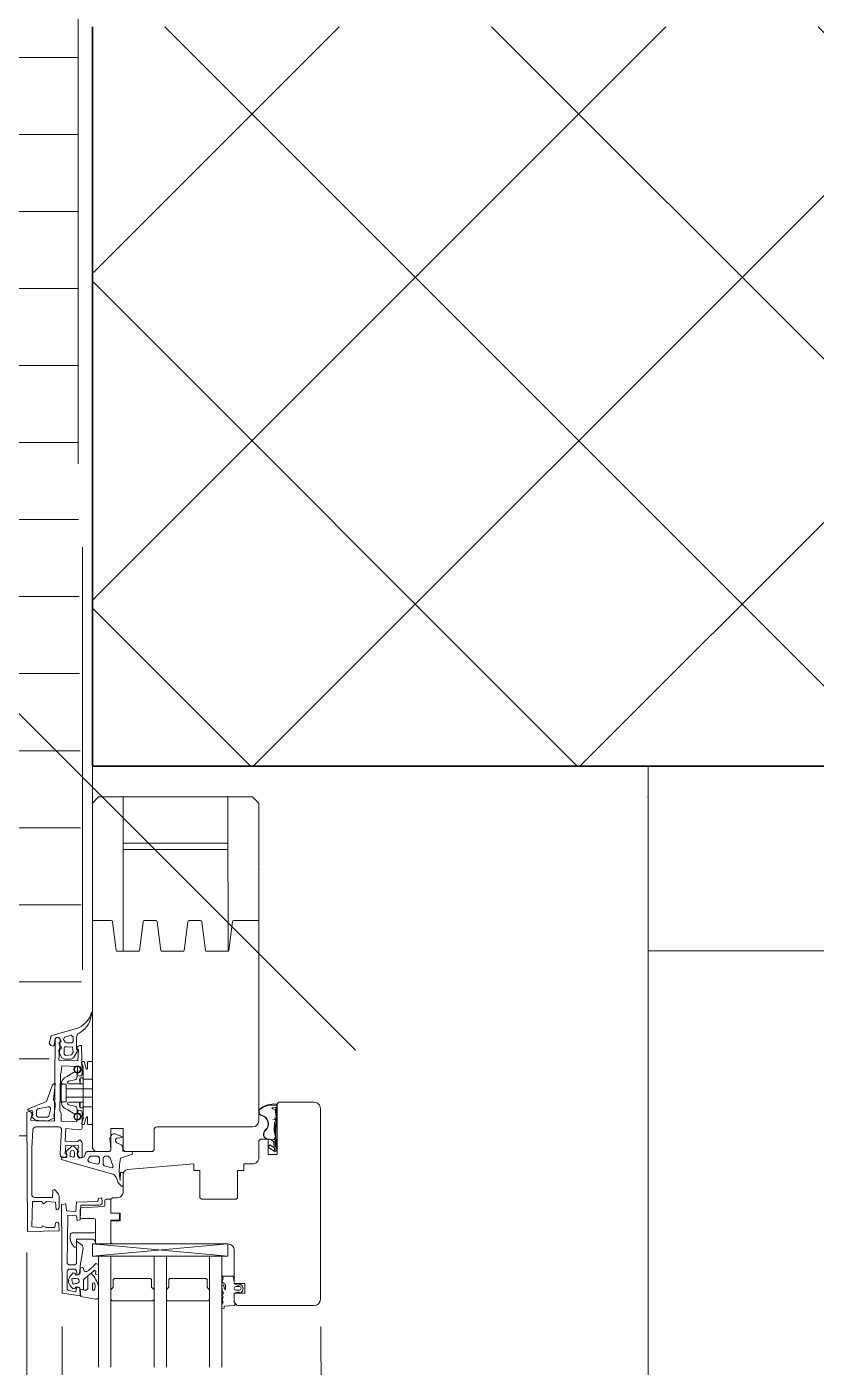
# Model space of a CAD drawing. Header units: metres. Extents: x -0.64 to 0.89, y -0.01 to 0.61.
# Drawn here: x 0.28902 to 0.29415, y 0.40856 to 0.41726 of the extents above; entities that cross this region are included whole.
import ezdxf
from ezdxf.xclip import XClip

# ---------------------------------------------------------------- set-up
doc = ezdxf.new("R2010")
doc.units = ezdxf.units.M
doc.header["$MEASUREMENT"] = 0
doc.header["$XCLIPFRAME"] = 0
doc.linetypes.add('STRICHPUNKT', pattern=[0.0127, 0.00635, -0.003174999999999999, 0, -0.003175000000000001])
for name, color, linetype in [('010 Aussenwände', 7, 'Continuous'), ('010 Aussenwände Schichttrennlinien', 7, 'Continuous'), ('011_Stift 1.Grau', 7, 'Continuous'), ('013 Fenster', 7, 'Continuous'), ('025 Unterzüge', 7, 'Continuous'), ('035 Decken', 7, 'Continuous'), ('035 Decken Bauteilschraffuren', 7, 'Continuous'), ('050 Geländer', 7, 'Continuous'), ('060 Möbel Einbau', 7, 'Continuous')]:
    doc.layers.add(name, color=color, linetype=linetype)
doc.linetypes.add('Abdichtung 5mm', pattern='A,0,[11,51.6.4.1 Schutzraum1.Shx,S=0.0006349206349206349,R=0,X=0,Y=-4.440892098500626e-16],-0.08,0', length=0.08)
doc.linetypes.add('Grenze Gemeinde', pattern='A,0,[10,51.6.4.1 Schutzraum1.Shx,S=2.380952380952381e-05,R=0,X=0,Y=0],-0.004,0', length=0.004)

# ---------------------------------------------------------------- blocks, each defined once
blk = doc.blocks.new('Zeichnung_6_5', base_point=(-3.546987159042529, 0.3636633685485122))
at = {"layer": '025 Unterzüge', "linetype": 'Continuous', "lineweight": 0, "true_color": 0x000000}
h = blk.add_hatch(dxfattribs=at)
h.set_pattern_fill('Dämmstoff__allgemein_ver_36', color=18, style=0, pattern_type=2)
h.set_pattern_definition([(180.0000000000002, (0.2870519207180706, 0.4140633580584184), (0, 0.0005), [])])
h.paths.add_polyline_path([(0.2893596694221001, 0.4194633580584184), (0.2853519209496622, 0.4194633580584184), (0.2853474332345751, 0.4098633077031125), (0.2859474333025172, 0.4098633077031125), (0.2859474333025172, 0.4154633077031125), (0.2885434332345742, 0.4154633077031125), (0.2885434332345742, 0.4098633077031125), (0.2890214321396707, 0.4098633077031125), (0.2890214321396707, 0.410242408562605), (0.2891752509573471, 0.4103571057490009), (0.2891606675689693, 0.4107186710791881), (0.2893777921947183, 0.4108925885997288), (0.289355181707013, 0.4144328000381902)])
at = {"layer": '035 Decken Bauteilschraffuren', "linetype": 'Continuous', "lineweight": 0, "true_color": 0x000000}
h = blk.add_hatch(dxfattribs=at)
h.set_pattern_fill('Beton_0005', color=18, style=0, pattern_type=2)
h.set_pattern_definition([(44.99999999999999, (-3.546987159042529, 0.3636633685485122), (-0.001060660171779821, 0.001060660171779822), []), (135.0000000000002, (-3.546987159042529, 0.3636633685485122), (0.001060660171779818, 0.001060660171779824), [])])
h.paths.add_polyline_path([(0.2894563848073844, 0.4172633130833453), (0.2894474319314966, 0.4124633225398366), (0.2910474324530611, 0.4124633188661083), (0.4031196246602868, 0.4124633188661083), (0.4031196246602868, 0.4172633130833453)])
at = {"layer": '010 Aussenwände', "color": 7, "linetype": 'Continuous', "lineweight": 13, "ltscale": 1000}
blk.add_line((0.2930498125477126, 0.4122633177033769), (0.2930524799915672, 0.4122633177033769), dxfattribs=at)
at = {"layer": '010 Aussenwände Schichttrennlinien', "color": 7, "linetype": 'Continuous', "lineweight": 20, "ltscale": 1000}
for p, q in [((0.2893581919136695, 0.4274582880213622), (0.2893551817394504, 0.4144250752327399)), ((0.2893582358222076, 0.4274582880213622), (0.2893551817394504, 0.4144328006960721))]:
    blk.add_line(p, q, dxfattribs=at)
at = {"layer": '011_Stift 1.Grau', "color": 7, "linetype": 'Grenze Gemeinde', "lineweight": 13, "ltscale": 1000}
blk.add_line((0.2872434371927323, 0.4145293287382327), (0.2911545365529, 0.4106182269387018), dxfattribs=at)
at = {"layer": '011_Stift 1.Grau', "color": 7, "linetype": 'Abdichtung 5mm', "lineweight": 13, "ltscale": 1000, "flags": 128}
blk.add_lwpolyline([(0.2893823631342398, 0.4138838776198051), (0.2893823631342398, 0.4111406465513636)], dxfattribs=at)
at = {"layer": '013 Fenster', "color": 7, "linetype": 'Continuous', "lineweight": 13, "ltscale": 1000}
for p, q in [((0.289447431138515, 0.4125002493324698), (0.289447431138515, 0.4121885377421778)), ((0.289487431816672, 0.4122633115431014), (0.289447431138515, 0.4122233108649445)), ((0.2904874316950532, 0.4122633115431014), (0.289487431816672, 0.4122633115431014)), ((0.2896474320899365, 0.4122633115431014), (0.2896474320899365, 0.4112613382198714)), ((0.2903274321161415, 0.4122653105891838), (0.2903284321786144, 0.4122653105891838)), ((0.2905274323732102, 0.4122233108649445), (0.2904874316950532, 0.4122633115431014)), ((0.289447431138515, 0.4122233108649445), (0.289447431138515, 0.4114613367319297)), ((0.2903274314217886, 0.4121633074083458), (0.2903275680261292, 0.4112613382198714)), ((0.2905274323732102, 0.4114613367319297), (0.2905274323732102, 0.4122233108649445)), ((0.2903274314217886, 0.411921337212645), (0.2896474320899365, 0.411921337212645)), ((0.2894474322270422, 0.4117951699186754), (0.2894484321479034, 0.4117951699186754)), ((0.2905274323732102, 0.4108169228307981), (0.2905274323732102, 0.4118151688070208)), ((0.2905274321488682, 0.4117951699186754), (0.2905284322113411, 0.4117951699186754)), ((0.289447431138515, 0.4114613367319297), (0.289447431138515, 0.409981338473118)), ((0.289447431138515, 0.4114613367319297), (0.2895685845524278, 0.4114613367319297)), ((0.289447431138515, 0.4114613367319297), (0.2895685845524278, 0.4114613367319297)), ((0.2895785103213888, 0.4114525574636844), (0.289601342761171, 0.4112666072444365)), ((0.2895785103213888, 0.4114525574636844), (0.289601342761171, 0.4112666072444365)), ((0.2897535224359375, 0.4112666072444365), (0.2897763548757197, 0.4114525574636844)), ((0.2897535224359375, 0.4112666072444365), (0.289776020682958, 0.4114498351343258)), ((0.2897862782053174, 0.4114613367319297), (0.2898585858100209, 0.4114613367319297)), ((0.2897862782053174, 0.4114613367319297), (0.2898585858100209, 0.4114613367319297)), ((0.2898685091396186, 0.4114525574636844), (0.2898913415794008, 0.4112666072444365)), ((0.2898685091396186, 0.4114525574636844), (0.2898913415794008, 0.4112666072444365)), ((0.2900435212541674, 0.4112666072444365), (0.2900663536939496, 0.4114525574636844)), ((0.2900435212541674, 0.4112666072444365), (0.2900663536939496, 0.4114525574636844)), ((0.2900762794629105, 0.4114613367319297), (0.2901485846282508, 0.4114613367319297)), ((0.2900762794629105, 0.4114613367319297), (0.2901485846282508, 0.4114613367319297)), ((0.2901585103972117, 0.4114525574636844), (0.2901813428369939, 0.4112666072444365)), ((0.2901585103972117, 0.4114525574636844), (0.2901813428369939, 0.4112666072444365)), ((0.2903335225117604, 0.4112666072444365), (0.2903563549515427, 0.4114525574636844)), ((0.2903335225117604, 0.4112666072444365), (0.2903563549515427, 0.4114525574636844)), ((0.2903662782811403, 0.4114613367319297), (0.2905274323732102, 0.4114613367319297)), ((0.2903662782811403, 0.4114613367319297), (0.2905274323732102, 0.4114613367319297)), ((0.2905274323732102, 0.4101613366460978), (0.2905274323732102, 0.4114613367319297)), ((0.2896072972468022, 0.4112613382198714), (0.2897475679503063, 0.4112613382198714)), ((0.2896072972468022, 0.4112613382198714), (0.2896474320899365, 0.4112613382198714)), ((0.2896474320899365, 0.4112613382198714), (0.2897475679503063, 0.4112613382198714)), ((0.289683712739176, 0.4112613382198714), (0.2897387520916126, 0.4112613382198714)), ((0.2898972985043953, 0.4112613382198714), (0.2900375667685361, 0.4112613382198714)), ((0.2898972985043953, 0.4112613382198714), (0.2900375667685361, 0.4112613382198714)), ((0.2901872973226252, 0.4112613382198714), (0.2903275680261292, 0.4112613382198714)), ((0.2901872973226252, 0.4112613382198714), (0.2903275680261292, 0.4112613382198714)), ((0.2905274321488682, 0.4107969236170788), (0.2905284322113411, 0.4107969236170788)), ((0.28938981337915, 0.4105003129991511), (0.2893777263343721, 0.4105374815766043)), ((0.2893834321939117, 0.4105453382321619), (0.2893931715448841, 0.4105453382321619)), ((0.2893874321605789, 0.4104913382573124), (0.2893874321605789, 0.4104931946462894)), ((0.2893874325606428, 0.4104913385818478), (0.2893874325606428, 0.4104753387984577)), ((0.2893931723823103, 0.4105453387655508), (0.2894077280626715, 0.4105005764503794)), ((0.2894077289538446, 0.4105005753112598), (0.2894085335920451, 0.4104981010700357)), ((0.2894154315717347, 0.4105413382098624), (0.2894154315717347, 0.4105253384264723)), ((0.2894154315717347, 0.4104993372538613), (0.2894154315717347, 0.4105253384264723)), ((0.289419432127423, 0.4105453387655508), (0.2894434330221899, 0.4105453387655508)), ((0.289447431138515, 0.4105253384264723), (0.289447431138515, 0.4105413382098624)), ((0.289447431138515, 0.4105253384264723), (0.289447431138515, 0.4104355722991703)), ((0.2892454323486125, 0.4102765599680117), (0.2892454323486125, 0.41040611454887)), ((0.2892514321609823, 0.4103993377494488), (0.289245432210981, 0.4104053376994503)), ((0.2892734313597045, 0.4103993379978321), (0.289251433182145, 0.4103993379978321)), ((0.2893324200412017, 0.4104260392676886), (0.2892917778105166, 0.4104177722657204)), ((0.2892934316987829, 0.4104013382756763), (0.2893874325606428, 0.4104013382756763)), ((0.2892935048796796, 0.4104553213838367), (0.2893219234612462, 0.4104734263376896)), ((0.2893432263404656, 0.4104754821266101), (0.2893458266161848, 0.4104745149180729)), ((0.2893484320214079, 0.4104707649924116), (0.2893484320214079, 0.4104456395511982)), ((0.2893635536340372, 0.4104271686928616), (0.2893678005654112, 0.410438838606528)), ((0.2893680493804601, 0.4104013382756763), (0.2893635536340372, 0.4104271686928616)), ((0.2893680493804601, 0.410438838606528), (0.2893680493804601, 0.4104013382756763)), ((0.2893874325606428, 0.410438838606528), (0.2893699276901431, 0.410438838606528)), ((0.2893874325606428, 0.4104355722991703), (0.2893874325606428, 0.4104753387984577)), ((0.2893874325606428, 0.4102471046570746), (0.2893874325606428, 0.4104355722991703)), ((0.2894434330221899, 0.4104319474054186), (0.2893914331163311, 0.4104319474054186)), ((0.289447431138515, 0.4104355722991703), (0.289447431138515, 0.4102471046570746)), ((0.2892774319153928, 0.4103953374421438), (0.2892774319153928, 0.410287337074738)), ((0.289447431138515, 0.410369338708896), (0.2892774319153928, 0.410369338708896)), ((0.289447431138515, 0.4103133382473489), (0.2892774319153928, 0.4103133382473489)), ((0.2892514321609823, 0.4102833377248024), (0.289245432210981, 0.4102773377748009)), ((0.2892734313597045, 0.4102833365190496), (0.289251433182145, 0.4102833365190496)), ((0.2892917753711534, 0.4102648851756188), (0.2893324200412017, 0.4102566157342874)), ((0.2893874325606428, 0.4102813386805687), (0.2892934316987829, 0.4102813386805687)), ((0.2893218112505379, 0.4102093140419992), (0.2892935561063074, 0.4102273141032335)), ((0.2893484320214079, 0.4102370178901409), (0.2893484320214079, 0.4102119095244702)), ((0.289363431665876, 0.4102813386805687), (0.289363431665876, 0.4102561912850863)), ((0.2893635536340372, 0.4102555058240202), (0.2893678005654112, 0.4102438383497169)), ((0.2893680493804601, 0.4102813386805687), (0.2893680493804601, 0.4102438383497169)), ((0.2893874325606428, 0.4102438383497169), (0.2893699276901431, 0.4102438383497169)), ((0.2893874325606428, 0.4102073381577873), (0.2893874325606428, 0.4102471046570746)), ((0.2893914331163311, 0.4102507295508264), (0.2894434330221899, 0.4102507295508264)), ((0.289447431138515, 0.4102471046570746), (0.289447431138515, 0.4101573385297727)), ((0.2906068160373763, 0.4102251062480058), (0.2906071353719661, 0.4102252288838173)), ((0.2893458271826317, 0.4102081615474609), (0.2893432252075714, 0.4102071933476412)), ((0.2893777263343721, 0.4101451929402774), (0.28938981337915, 0.4101823615177306)), ((0.2893874321605789, 0.4101894818192443), (0.2893874321605789, 0.4101913382082214)), ((0.2893874325606428, 0.4102073381577873), (0.2893874325606428, 0.4101913383743971)), ((0.2894077280626715, 0.4101821005058656), (0.2893931723823103, 0.4101373381906942)), ((0.2894085335920451, 0.4101845752538862), (0.2894077289538446, 0.4101821011542738)), ((0.2894154315717347, 0.4101573385297727), (0.2894154315717347, 0.4101833372630205)), ((0.2894154315717347, 0.4101573385297727), (0.2894154315717347, 0.4101413387463825)), ((0.289447431138515, 0.4101413387463825), (0.289447431138515, 0.4101573385297727)), ((0.2893931715448841, 0.4101373382333718), (0.2893834321939117, 0.4101373382333718)), ((0.2894434330221899, 0.4101373381906942), (0.289419432127423, 0.4101373381906942)), ((0.2895674331729858, 0.4099713370838971), (0.2895674331729858, 0.4101113370180832)), ((0.2895674331729858, 0.4101113370180832), (0.2896474320899365, 0.4101113370180832)), ((0.2896474320899365, 0.4101113370180832), (0.2896474320899365, 0.4099713370838971)), ((0.2898474330413581, 0.4099713370838971), (0.2898474330413581, 0.4101013380682256)), ((0.2898674309410733, 0.4101213384073041), (0.2904874316950532, 0.4101213384073041)), ((0.289447431138515, 0.409981338473118), (0.2894674314775935, 0.4099613381340395)), ((0.289557431783765, 0.4099613381340395), (0.2895674331729858, 0.4099713370838971)), ((0.2896474320899365, 0.4099713370838971), (0.2896574310397941, 0.4099613381340395)), ((0.2898374316521372, 0.4099613381340395), (0.2898474330413581, 0.4099713370838971)), ((0.2906282448753039, 0.4100233669392531), (0.2906362416931798, 0.4100235918187783)), ((0.2909274322143229, 0.4099699784441201), (0.2909284321351842, 0.4099699784441201)), ((0.2894674314775935, 0.4099613381340395), (0.289557431783765, 0.4099613381340395)), ((0.2896574310397941, 0.4099613381340395), (0.2898374316521372, 0.4099613381340395)), ((0.2895274324948289, 0.4096313386376527), (0.2895274324948289, 0.4096453381431986)), ((0.2895274324948289, 0.4096313386376527), (0.2895274324948289, 0.4096135849521041)), ((0.2895674331729858, 0.409651336537368), (0.2895334333283614, 0.409651336537368)), ((0.2895674331729858, 0.409651336537368), (0.2895674331729858, 0.4096313386376527)), ((0.2895674331729858, 0.4096313386376527), (0.2895674331729858, 0.4095613386705597)), ((0.2893676932334294, 0.4095866397459251), (0.2893676932334294, 0.4095363376368708)), ((0.2895217463391524, 0.409604320250577), (0.2893771701595569, 0.4095966240596035)), ((0.2896134322453121, 0.4095613386705597), (0.2895674331729858, 0.4095613386705597)), ((0.2896234311951697, 0.409525338548091), (0.2896234311951697, 0.4095513372813388)), ((0.2891069952140617, 0.4094413378022704), (0.2891079952765345, 0.4094413378022704)), ((0.2893776946226502, 0.4095263386870131), (0.2894574325277359, 0.4095263386870131)), ((0.2894674314775935, 0.4095163372977922), (0.2894674314775935, 0.4093813380582166)), ((0.2895674331729858, 0.4095153371588702), (0.2895674331729858, 0.4093813380582166)), ((0.2895674331729858, 0.4095153371588702), (0.2896134322453121, 0.4095153371588702)), ((0.2895974324619219, 0.4095123367421039), (0.2895674331729858, 0.4095123367421039)), ((0.2894574325277359, 0.4094333379640753), (0.2893152591209166, 0.4094333379640753)), ((0.2893434313267975, 0.40934633807467), (0.2893434313267975, 0.40938933673023)), ((0.2893454316046417, 0.4093913370080742), (0.289447431138515, 0.4093913370080742)), ((0.2894674314775935, 0.4093713366689957), (0.2894674314775935, 0.4093813380582166)), ((0.2894774328668143, 0.4093613377191381), (0.289572604623022, 0.4093613377191381)), ((0.2895674322183561, 0.4093713378191382), (0.2895740180163395, 0.4093647520211545)), ((0.2895740180163395, 0.4093647520211545), (0.2895674322183561, 0.409367083942528)), ((0.2895674331729858, 0.4093670848588952), (0.2895674331729858, 0.4093813380582166)), ((0.2890259189307574, 0.380898040185305), (0.2890214329417874, 0.4093067106190865)), ((0.2893336938843207, 0.4093403378650458), (0.2893374321523967, 0.4093403378650458)), ((0.2895673819463581, 0.4092810533966901), (0.2898473818147304, 0.4092810533966901)), ((0.2899273831710443, 0.4092810533966901), (0.2902073830394165, 0.4092810533966901)), ((0.2894388911950512, 0.4091709382995466), (0.2894409869079562, 0.4091688425866416)), ((0.2892559606402899, 0.3813156298969975), (0.2892514722119566, 0.4088252510600844)), ((0.2909356988386582, 0.3813156298969975), (0.2909312104103249, 0.4088252510600844))]:
    blk.add_line(p, q, dxfattribs=at)
at = {"layer": '013 Fenster', "color": 7, "linetype": 'STRICHPUNKT', "lineweight": 13, "ltscale": 1000}
for p, q in [((0.2906188011621507, 0.4101678351097281), (0.2906495371387806, 0.4101686986443096)), ((0.2906473807416901, 0.4100388928090392), (0.2906180888680891, 0.4100386903418915))]:
    blk.add_line(p, q, dxfattribs=at)
at = {"layer": '013 Fenster', "color": 7, "linetype": 'Continuous', "lineweight": 13, "ltscale": 1000, "flags": 128}
for points in [[(0.2896474321764457, 0.4119633081838503), (0.2903274321764466, 0.4119633081838503), (0.2903274321764466, 0.4122633106167843), (0.2896474321764457, 0.4122633106167843)], [(0.2892656604891872, 0.4107036027111934), (0.2893102936238026, 0.4107158586809125), (0.2893229415443579, 0.4107062156255492), (0.2893229415443579, 0.4106762156255492), (0.2893129415443569, 0.4106662156255491), (0.2892785528274202, 0.4106662156255491), (0.2892698925516197, 0.410671215663245), (0.2892596481339398, 0.410688959693526)], [(0.2892669415443572, 0.4106402156255491), (0.2892837763929674, 0.4106402156255491), (0.2892984406351911, 0.4106378156255491), (0.2893189415443564, 0.4106402156255491), (0.2893229415443579, 0.4106069014807619), (0.2893118850340022, 0.4105883603023822), (0.2892729415443567, 0.4105842156255492), (0.2892629415443571, 0.4105942156255492), (0.2892629415443571, 0.4106362156255491)], [(0.2892057284968326, 0.4104043596806901), (0.2891890926303606, 0.4103935065773442), (0.2891481834825784, 0.4102859223577663), (0.2890323019331458, 0.4102382653998683), (0.2890258563678536, 0.4102289184220729), (0.2890555066156049, 0.4102271685463383), (0.2890604640766377, 0.4101975101337184), (0.2890536328829851, 0.4101847678490405), (0.2890848193783335, 0.41016059552229), (0.2891535715911546, 0.4101593378069679), (0.2892010699225032, 0.4101798674919677), (0.2891973022676071, 0.41019150081383), (0.2892048071342423, 0.4102544417099653), (0.2892054321775515, 0.4102765604521575), (0.2892012071046244, 0.4102888548279391), (0.2891941903380553, 0.410297858048832), (0.2892053141992585, 0.410398273603252)], [(0.2906128196682585, 0.410244718891173), (0.2906380715569057, 0.4102482320264894), (0.2906392037620753, 0.4101834146554749), (0.2906341899344702, 0.4102334356415502), (0.2906175152977388, 0.4102394320146108)], [(0.2906294334542801, 0.4101531281124571), (0.2906341309463856, 0.4100986682992077), (0.2906353985889618, 0.4100535799816283), (0.2906261584784327, 0.410097576585415)], [(0.2906312139709302, 0.4101831900252387), (0.2906374042599222, 0.4101533522089225)], [(0.2906274017488246, 0.4100533551532121), (0.2906362416955233, 0.4100235918311131)], [(0.2893311872703861, 0.4099300559216223), (0.2893311873752396, 0.409953744017182), (0.2893274654960192, 0.4099653639477479), (0.2893092606889365, 0.4099680630024898), (0.2893031427072694, 0.4099530864213344), (0.2893031426025785, 0.4099293983257747), (0.2893251872703533, 0.4099240559216545)], [(0.2905980802268004, 0.4100045654331969), (0.2906292919829467, 0.4099861221034422), (0.2906299609757603, 0.4099623269414659), (0.2905874321764461, 0.4099901417923638)], [(0.2906362416955233, 0.4100235918311131), (0.2906376032502043, 0.4099751631880316), (0.2906436153450098, 0.409987764809592), (0.2906474321764461, 0.4099773974542216), (0.290638611306441, 0.4099593166470786)], [(0.2894929398624297, 0.409888806695225), (0.2894929398624297, 0.4099213375062173), (0.2894829398624301, 0.4099313375062173), (0.2894348858792761, 0.4099313375062173), (0.2894254889530679, 0.4099247577076505), (0.2894184819333221, 0.4099055060791214), (0.2894255343568966, 0.4098923645965276), (0.2894805953597959, 0.4098790854140645)], [(0.2903274321764466, 0.4092810542079806), (0.2903274321764466, 0.4093613378069679), (0.2894474321764458, 0.4093613378069679), (0.2894474321764458, 0.4092810542079806)], [(0.2895830824585115, 0.4091296542065588), (0.2895830824585115, 0.4090796542065588), (0.2895752824585118, 0.4090718542065588), (0.2895673824585128, 0.4090640542065588), (0.2895673824585128, 0.4090004542065588), (0.2895751824585124, 0.4089926542065588), (0.2898395824585123, 0.4089926542065588), (0.2898473824585128, 0.4090004542065588), (0.2898473824585128, 0.4090640542065588), (0.2898395824585123, 0.4090718542065588), (0.2898316824585128, 0.4090796542065588), (0.2898316824585128, 0.4091296542065588), (0.2898238824585118, 0.4091374542065588), (0.2895908824585125, 0.4091374542065588)], [(0.2899430824585121, 0.4091296542065588), (0.2899430824585121, 0.4090796542065588), (0.2899352824585124, 0.4090718542065588), (0.289927382458512, 0.4090640542065588), (0.289927382458512, 0.4090004542065588), (0.2899351824585117, 0.4089926542065588), (0.2901995824585129, 0.4089926542065588), (0.2902073824585125, 0.4090004542065588), (0.2902073824585125, 0.4090640542065588), (0.2901995824585129, 0.4090718542065588), (0.290191682458512, 0.4090796542065588), (0.290191682458512, 0.4091296542065588), (0.2901838824585123, 0.4091374542065588), (0.2899508824585131, 0.4091374542065588)]]:
    blk.add_lwpolyline(points, close=True, dxfattribs=at)
for points in [[(0.2892339342323882, 0.4106982896864065), (0.2892453078620849, 0.4106781851614855), (0.2892354321729029, 0.4106722155936011), (0.2892302360204804, 0.4106632155936011), (0.2892464018200345, 0.4106352156074291), (0.2892412056676119, 0.4106262156074292), (0.2892294321775508, 0.4106202156074291), (0.2892294321775508, 0.4106062156074292), (0.28924836037032, 0.4105702156255491), (0.2892656808783953, 0.4105602156255492), (0.2893081834761415, 0.4105602156255492), (0.2893255039842164, 0.4105702156255491), (0.289352130196022, 0.4106163335772081), (0.2893444321769856, 0.4106262156074292), (0.2893444321769856, 0.4107032438981042, -0.2773074238283634), (0.2893603463457168, 0.4107297314302178, 0.2212364773895589), (0.289437900261114, 0.4108324757065325, 0.0763582857195779), (0.2894416356263556, 0.4108662801677608, -0.270193611516873), (0.2893383191032748, 0.4107582255574705), (0.2891905622024011, 0.4107175981209154, 0.275990365876526), (0.2891763651159929, 0.4107027870271579), (0.289167434295226, 0.4106638848636464), (0.2891764306390834, 0.4106495074126875), (0.2891978739969838, 0.4106445568234374), (0.2892049696244792, 0.4106913112031752), (0.2892149695953625, 0.41070133533458), (0.2892287119909835, 0.41070133533458)], [(0.2891234321775515, 0.4096253378069679), (0.2891194321775514, 0.4096373378069679), (0.2890574321775512, 0.4096373378069679), (0.289053432177552, 0.4094713378069679), (0.2891194321775514, 0.4094673378069679), (0.2891234321775515, 0.4094793378069679), (0.2891475061990718, 0.4094682292231221), (0.2892034321775521, 0.4094673378069679), (0.2892074321775522, 0.409499337806968), (0.2892197753233017, 0.4095033378069679), (0.2892302606046768, 0.4094945093798427), (0.2892314321775515, 0.4094453378069679), (0.2890254321775512, 0.409441337806968), (0.2890214321775511, 0.4102173378069679), (0.2890359569689371, 0.410221337806968, -0.2679491924311229), (0.2890532774770134, 0.4102113378069679), (0.2890544321775517, 0.4101973378069679), (0.2890454321775517, 0.410165337806968), (0.2892014321775513, 0.4101593378069679), (0.2892054321775515, 0.4106973378069679), (0.2892199569689375, 0.4107013378069679, -0.2679491924311221), (0.2892372774770138, 0.4106913378069679), (0.2892384321775512, 0.410677337806968), (0.2892294321775508, 0.4105533378069679), (0.2893534321775517, 0.4105493378069679), (0.2893574321775518, 0.410621337806968), (0.2893449680759361, 0.4106313378069679, -0.2679491924311221), (0.2893669073861656, 0.4106493378069679), (0.2893774321775515, 0.4106493378069679), (0.2893814321775516, 0.410467337806968, -0.4142135623730951), (0.2893654321775512, 0.4104513378069679), (0.2893506037504276, 0.4104601662340919), (0.2893494321775516, 0.4105133378069679), (0.2892494321775518, 0.4105173378069679), (0.2892454321775517, 0.4104753378069679), (0.2892392783313968, 0.410462726175256), (0.2892354321775517, 0.4102278317085), (0.2892454321775517, 0.4102073378069679), (0.2892454321775517, 0.4101573378069679), (0.2893454321775515, 0.4101533378069679), (0.2893494321775516, 0.4102196809527179), (0.2893565032453633, 0.41022840887478, -0.4142135623730951), (0.2893814321775516, 0.4102153378069679), (0.2893814321775516, 0.410120813015582, -0.2679491924311226), (0.2893714321775516, 0.4101034925075063), (0.2893574321775518, 0.4101023378069679), (0.289275432177551, 0.410111337806968), (0.2892714321775518, 0.4100293378069679), (0.2893534321775517, 0.4100253378069679), (0.2893634321775513, 0.4100378019085831, -0.267949192431123), (0.2893814321775516, 0.4100158625983539), (0.2893814321775516, 0.4099253378069679), (0.2893669073861656, 0.4099213378069679), (0.2893495868780902, 0.4099313378069679), (0.2893484321775519, 0.409945337806968), (0.2893574321775518, 0.4099973378069679), (0.289275432177551, 0.4100013378069679), (0.2892714321775518, 0.409949337806968), (0.2892838962791666, 0.4099393378069679, -0.2679491924311221), (0.2892619569689372, 0.4099213378069679, -0.2679491924311221), (0.2892395868780895, 0.4099313378069679), (0.2892384321775512, 0.409945337806968), (0.2892474321775511, 0.4101013378069679, 0.4142135623730951), (0.2892274321775514, 0.4101213378069679), (0.2890803988780677, 0.4101213378069679, 0.397408872977378), (0.2890604321775512, 0.4101024914405771), (0.289053432177552, 0.4099813378069679), (0.289053432177552, 0.4096833378069679, 0.4142135623730951), (0.2890734321775517, 0.4096633378069679), (0.2891874321775512, 0.4096633378069679), (0.2891914321775513, 0.4097113378069679), (0.2892020950533194, 0.4097151137293142), (0.2892225180160093, 0.40968989347076, -0.1718314268301259), (0.2892314321775515, 0.4096647206551179), (0.2892314321775515, 0.409594994661218), (0.2892226037504266, 0.4095845093798439), (0.289211432177551, 0.409583337806968), (0.2892074321775522, 0.4096333378069679), (0.2891500234806355, 0.4096373378069679), (0.2891299494591157, 0.4096222292231219)], [(0.2891762249123984, 0.4102347235415847), (0.2891651982653261, 0.4101908978294041), (0.289155500507364, 0.4101833378069679), (0.289094464076638, 0.4101833378069679), (0.2890844640766383, 0.410193337806968), (0.2890844640766383, 0.4102278588239422), (0.2890924020457417, 0.4102376439161025), (0.2891597612079977, 0.4102518386391984, -0.554437671073504)], [(0.2904294321764462, 0.4098813378069679), (0.2904874321764463, 0.4098813378069679, 0.4142135623730951), (0.2905274321764466, 0.4099213378069679), (0.2905274321764466, 0.4100313378069679), (0.2905374321764462, 0.4100413378069679), (0.2905874321764461, 0.4100413378069679), (0.2905874321764461, 0.4099413378069679), (0.2906474321764461, 0.4099413378069679), (0.2906474321764461, 0.4102713378069679), (0.2906574321764466, 0.4102813378069679), (0.2908874321764459, 0.4102813378069679, -0.4142135623730951), (0.2909274321764461, 0.4102413378069679), (0.2909274321764461, 0.4090013378069679, -0.4142135623730951), (0.2908874321764459, 0.4089613378069679), (0.2903874321764461, 0.4089613378069679), (0.2903674321764469, 0.4089813378069679), (0.2903674321764469, 0.4090413378069679), (0.2904374321764465, 0.4090413378069679), (0.2904374321764465, 0.4091033378069679), (0.2903674321764469, 0.4091033378069679), (0.2903674321764469, 0.4093213378069679, 0.4142135623730951), (0.2903274321764466, 0.4093613378069679), (0.2895674321764465, 0.4093613378069679), (0.2895674321764465, 0.4095113378069679), (0.289627432176446, 0.4095113378069679), (0.289627432176446, 0.4095613378069828), (0.2895674321764465, 0.4095613378091829), (0.2895674321764465, 0.4096512679989828), (0.2895774321764462, 0.4096612679989828), (0.2896074321764468, 0.4096612679989828, 0.4142135623730951), (0.2896474321764457, 0.4097012679989828), (0.2896474321764457, 0.4098137780638526, -0.3888787318529874), (0.2896748175041637, 0.4098436639047953), (0.2901054321764467, 0.4098813378069679), (0.2901054321764467, 0.409837337806968), (0.2901454321764456, 0.409837337806968), (0.2901454321764456, 0.4096613378069679), (0.2901554321764466, 0.4096513378069679), (0.2903794321764459, 0.4096513378069679), (0.290389432176446, 0.4096613378069679), (0.290389432176446, 0.409837337806968), (0.2904294321764462, 0.409837337806968)], [(0.2906383975752211, 0.4099824928212124), (0.2906351316830214, 0.4100986561526186), (0.2906454362060251, 0.4102607404768692, 0.2064514909469916), (0.2905366358250023, 0.4102359276480843, 0.5655769912670968), (0.2905443995805146, 0.4101969258001126, -0.622747975525398), (0.2905705982459708, 0.410097894421335, 0.3614417687072756), (0.2905635053683873, 0.4100544334005498), (0.2905773101472251, 0.4100446493242347), (0.2905996678847598, 0.4100417884386381, -0.3694036618886388), (0.2906275936568234, 0.4100109465566896), (0.2906281201804983, 0.4099922188276768), (0.2906255944467895, 0.4100108903495856, 0.3694036618886387), (0.29059941403548, 0.4100398046139123), (0.2905770562979453, 0.4100426654995087), (0.2905617481592877, 0.410053476136592, -0.3608922714305103), (0.2905692829378448, 0.4100994010683478, 0.6229880962315348), (0.2905439727548367, 0.4101949715757782, -0.559303195697966), (0.2905357450925825, 0.4102377597099062, -0.2024190736959773), (0.2906388716905743, 0.4102691003521929), (0.2906474321764461, 0.4102606135829008), (0.2906371334690561, 0.4100986207349499), (0.2906403967852564, 0.4099825490283164)], [(0.2892759347516605, 0.4099610476871781), (0.2892789493096823, 0.4099491957056047), (0.2892810132841768, 0.4099224765970582), (0.2892510186861341, 0.4099273978684848), (0.2892453591668458, 0.4099103704511744), (0.2892705714086841, 0.4099020355846976, 0.02065912794736202), (0.2893420590096412, 0.4098816363985875), (0.2895715595020998, 0.4098172133683518, -0.2398991625545315), (0.2896030155142588, 0.4097898826321961), (0.2896076622991881, 0.409777660581265, 0.09960815068435246), (0.2896211783066689, 0.4097525166164672, 0.07219020007238776), (0.2896396142560294, 0.4097332500532234), (0.2896474706164311, 0.4097469203031856), (0.2896474321769085, 0.409765641175167), (0.2896474321769085, 0.4097757448773609, -0.01553295462793533), (0.2896474321769085, 0.4098115761979461), (0.2896481393851014, 0.4098239996759183), (0.289629768682115, 0.4098249940743499), (0.2896284585026998, 0.4097737628663431, -0.08797163220983686), (0.2896257184414366, 0.4098886520074208), (0.2896297304055224, 0.4099176450856862), (0.2897085742248735, 0.4099437104448802), (0.289705817789462, 0.4099613378069679), (0.289659825712274, 0.4099613378069679), (0.2896453679700093, 0.4099629566063319), (0.2896453679700093, 0.4099856536530539), (0.2896379394041739, 0.4099974134255571), (0.2896499230824929, 0.4099982789931024), (0.2896048203363693, 0.4100184326471202), (0.2895973679700088, 0.4100281026813929), (0.2895973679700088, 0.4100397217613407), (0.289608667704691, 0.4100496369360623), (0.2896203273100579, 0.4100481085319855), (0.2896306495585361, 0.4100522665256514), (0.2896497265640754, 0.4100534090847679), (0.289591960396574, 0.410076125400422, 0.3452562127923148), (0.2895695612612097, 0.4100657659030674), (0.2895580259573691, 0.4100432089668919), (0.2895633679700094, 0.4100344771358294), (0.2895673679700095, 0.4099713335355272), (0.2895573722414508, 0.4099613378069679), (0.289413879762594, 0.4099613378069679), (0.2894044828363858, 0.4099547580084012), (0.2893942331794661, 0.4099265973074581), (0.2893739562080699, 0.4099213334686658), (0.2893590801563595, 0.4099177530463897), (0.2893510577185383, 0.4099471032112499), (0.2893588861199938, 0.4099610476871184), (0.2893267091977769, 0.4099954038568993), (0.2893154104359619, 0.4099985680631486)], [(0.2895817160075649, 0.4098642742096458), (0.289562197163336, 0.4099181502163889, 0.3157063752394003), (0.2895433931889784, 0.4099313376876113), (0.2895269398624305, 0.4099313375062173), (0.2895169398624304, 0.4099213375062173), (0.2895169398624304, 0.4098781951190167), (0.2895245953597962, 0.4098684738378562), (0.2895746681136777, 0.4098563976823162)], [(0.2892834321764459, 0.4092353378068673), (0.289293432176446, 0.4092253378068673), (0.2893334321764458, 0.4092253378068673), (0.2893434321764459, 0.4092353378068673), (0.2893434321764459, 0.4093803378068673), (0.2893823533487647, 0.4093510734887982), (0.2893879073682011, 0.4093334583896212), (0.289367736021386, 0.4092190609971501), (0.2893674321764452, 0.4091738230882415), (0.2893591895357597, 0.4091630951661802), (0.289347432176446, 0.4091613378068673), (0.2893434321764459, 0.4091873378068673), (0.2893334321764458, 0.4091973378068673), (0.289293432176446, 0.4091973378068673), (0.2892834321764459, 0.4091873378068673), (0.2892834321764459, 0.4090681434938734), (0.2892916956946689, 0.4090582954163433), (0.2893387375837357, 0.4090500006620775), (0.2893434321764459, 0.4090773378068673), (0.289354946895072, 0.4090813378068673), (0.2893656748171338, 0.4090730951661802), (0.2893674321764452, 0.4090253378068673), (0.2892507375837363, 0.4090411471976946), (0.2892474321764462, 0.4096173378068673), (0.2892754321764457, 0.4096213378068673), (0.2892794321764471, 0.4095763378068673), (0.2893394321764458, 0.4095723378068672), (0.2893434321764459, 0.4096333378068673), (0.2894834321764459, 0.4096373378068673), (0.289487432176446, 0.4096573378068674), (0.2895074321764466, 0.4096613378068674), (0.2895114321764458, 0.4096333378068673, -0.4142135623731629), (0.2894914321764461, 0.4096133378068673), (0.2893714321764467, 0.4096133378068673), (0.2893674321764452, 0.4095183378068673), (0.289347432176446, 0.4095143378068672), (0.2893434321764459, 0.4095443378068673), (0.289287432176446, 0.4095483378068673)], [(0.2893249867060557, 0.4091008937977021, -0.304306585351549), (0.2893168323265738, 0.4091380647644639, -0.01634219209020381), (0.2893504821037629, 0.4091356929970902, -0.7724961036753218), (0.2893504821037629, 0.4091066654351433, -0.01634219209020592)], [(0.289460718331104, 0.409109617734964), (0.2894476939430146, 0.4091072808399931), (0.2894476939430146, 0.4090616753696548), (0.2894595948958143, 0.409060589664331, 0.1026144913173417), (0.2894649280230985, 0.4090887747088168)], [(0.2903671696392474, 0.4091161815386876), (0.290367169637193, 0.4091023879607797, -0.004862002332340448), (0.2903987850062171, 0.4090918881112635), (0.29040017587758, 0.4091023879607797, -0.3072467870419174), (0.2904251993600084, 0.4090746502352425, -0.3096951319486972), (0.2904067641737593, 0.4090423879607797), (0.2903982539657477, 0.4090491796135043, -0.008667927134142104), (0.2903673824528412, 0.4090423879607797), (0.2903671696392474, 0.4090286021194156), (0.290367169637328, 0.4089835127363114), (0.2903775985693797, 0.4089717180877986), (0.290368238578385, 0.4089623757718107), (0.2903035712942699, 0.4089577324857619), (0.2903029711362284, 0.4089437006266595), (0.2902873824528407, 0.4089405144049647), (0.2902873824528407, 0.4089701316689058), (0.2902959141874724, 0.408982805539161), (0.2902901094070001, 0.4089938465030317), (0.2902907995266331, 0.4090042907167848), (0.2902959160013276, 0.4090184285641651), (0.2902902838058217, 0.409031528816318), (0.2902982198127151, 0.4090447450180277), (0.2902899441693694, 0.4090539549641412), (0.2902873824528407, 0.4090940615270365), (0.2903013594564969, 0.409094581574356), (0.2903030516022951, 0.4090736908549558), (0.2903111696371923, 0.4090633521234696), (0.2903111696371923, 0.4090934688067739), (0.290306169637192, 0.4091021290608118), (0.2902901094070001, 0.4091138694615112), (0.2902907995266331, 0.4091243136752644), (0.2902959160013276, 0.4091384515226447), (0.2902925124389695, 0.4091523879607797), (0.2903611696375354, 0.4091523879607797)], [(0.2904013368665264, 0.4090843676687971, -0.9912862837515923), (0.2904012722456843, 0.4090603720028937), (0.2903792684533584, 0.4090603858391352, -0.9979375516102603), (0.2903792036927553, 0.4090843824676119)]]:
    blk.add_lwpolyline(points, format="xyb", close=True, dxfattribs=at)
for points in [[(0.2894474321764458, 0.4093613378069679), (0.2903274321764466, 0.4092810542079806)], [(0.2903274321764466, 0.4093610542079805), (0.2894474321764458, 0.4092810542079806)], [(0.2894873824585122, 0.4092810542065588), (0.2895673824585128, 0.4092810542065588), (0.2895673824585128, 0.4085610542065587)], [(0.2894873824585122, 0.4092810542065588), (0.2894873824585122, 0.4085610542065587)], [(0.2898473824585128, 0.4092810542065588), (0.289927382458512, 0.4092810542065588), (0.289927382458512, 0.4085610542065587)], [(0.2898473824585128, 0.4092810542065588), (0.2898473824585128, 0.4085610542065587)], [(0.2902073824585125, 0.4092810542065588), (0.2902073824585125, 0.4085610542065587)], [(0.2902073824585125, 0.4092810542065588), (0.2902873824585126, 0.4092810542065588), (0.2902873824585126, 0.4085610542065587)], [(0.2894388912261365, 0.4091709382746749), (0.2894176939430144, 0.409153246210867)]]:
    blk.add_lwpolyline(points, dxfattribs=at)
for points in [[(0.2893676939430145, 0.4090686643244468), (0.2893607147348893, 0.4090805591991892), (0.2893428639698685, 0.4090828339995658), (0.2893331342473502, 0.4090716263018461), (0.2893230960517053, 0.4090689365754296), (0.2893064304245123, 0.4090856022026226, -0.4142135623730844), (0.2893064304245123, 0.4091567562296109), (0.2893230960517053, 0.4091734218568038), (0.2893331342473502, 0.4091707321303873), (0.2893428639698685, 0.4091595244326677), (0.2893607147348893, 0.4091617992330442), (0.2893676939430145, 0.4092044218568038), (0.2893856939430144, 0.4092104218568038), (0.2893916939430139, 0.4091950458203211, 0.6131682028783635), (0.2894139350312184, 0.409183728379567, 0.04724395351508747), (0.2894704480958668, 0.409233675844551), (0.2894874321764473, 0.4092268402848559), (0.2894874321764473, 0.4091630021872716), (0.2894678552967522, 0.4091656851232449), (0.2894693854926342, 0.4091855668614911), (0.2894591202148304, 0.4091902292134693, -0.01664310857857909), (0.2894388912261365, 0.4091709382746749)], [(0.2894409868982937, 0.4091688426025169, -0.1062874870530187), (0.2894874321764473, 0.4090901875347411), (0.2894874321764473, 0.4090133000038992, -0.2884672668179177), (0.2894683815905497, 0.4090027834957404), (0.2893730526653258, 0.4090195932914144), (0.2893676939430145, 0.4090686643244468, 0.02700807046269336), (0.289406044123377, 0.4090600988381306), (0.2894176939430144, 0.4090699618039707), (0.2894176939430144, 0.409153246210867)], [(0.2894176939430144, 0.409153246210867, -0.01612907223328889), (0.2893958106646277, 0.4091372781468848), (0.2893896939430145, 0.4091257086213161), (0.2893896939430145, 0.4090632196771082)]]:
    blk.add_lwpolyline(points, format="xyb", dxfattribs=at)
at = {"layer": '013 Fenster', "color": 7, "linetype": 'Continuous', "lineweight": 13, "ltscale": 1000}
for centre, radius in [((0.2893501985910469, 0.4104942273971812), 2.399999999376234e-05), ((0.2893501985910492, 0.4104942273971876), 2.000000000052182e-05), ((0.289350200177358, 0.4101884490302797), 2.400000000100988e-05), ((0.2893502001773594, 0.4101884490302772), 2.000000000368374e-05)]:
    blk.add_circle(centre, radius, dxfattribs=at)
for centre, radius, start, end in [((0.2895685849238014, 0.4114513378069684), 9.999999999611635e-06, 6.999999997518477, 90), ((0.2895685849238014, 0.4114513378069683), 9.999999999620947e-06, 6.999999997973062, 90), ((0.2897862794290917, 0.4114513378069681), 9.99999999993049e-06, 90, 173.0000000006632), ((0.2897862794290917, 0.411451337806968), 9.9999999999398e-06, 90, 173.0000000002086), ((0.2898585849238011, 0.4114513378069684), 9.999999999611635e-06, 6.999999997518477, 90), ((0.2898585849238011, 0.4114513378069683), 9.999999999620947e-06, 6.999999997973062, 90), ((0.2900762794290919, 0.4114513378069681), 9.99999999993049e-06, 90, 173.0000000006632), ((0.2900762794290919, 0.411451337806968), 9.9999999999398e-06, 90, 173.0000000002086), ((0.2901485849238012, 0.4114513378069684), 9.999999999611635e-06, 6.999999997518477, 90), ((0.2901485849238012, 0.4114513378069683), 9.999999999620947e-06, 6.999999997973062, 90), ((0.290366279429092, 0.411451337806968), 9.9999999999398e-06, 90, 173.0000000002086), ((0.290366279429092, 0.411451337806968), 9.9999999999398e-06, 90, 173.0000000002086), ((0.2896072974402135, 0.4112673378069677), 5.999999999734605e-06, 186.9999999972298, 270), ((0.2896072974402135, 0.4112673378069677), 5.999999999734605e-06, 186.9999999972298, 270), ((0.2897475669126779, 0.4112673378069682), 6.000000000215989e-06, 270, 352.9999999988859), ((0.2897475669126779, 0.4112673378069682), 6.000000000215989e-06, 270, 352.9999999988859), ((0.2898972974402136, 0.4112673378069677), 5.999999999734605e-06, 186.9999999972298, 270), ((0.2898972974402141, 0.4112673378069672), 5.99999999924326e-06, 186.9999999931772, 270), ((0.290037566912678, 0.4112673378069682), 6.000000000215989e-06, 270, 352.9999999988859), ((0.290037566912678, 0.4112673378069682), 6.000000000215989e-06, 270, 352.9999999988859), ((0.2901872974402151, 0.4112673378069682), 6.000000000270791e-06, 187.0000000016193, 270), ((0.2901872974402138, 0.4112673378069672), 5.99999999924326e-06, 186.9999999931772, 270), ((0.2903275669126781, 0.4112673378069682), 6.000000000215989e-06, 270, 352.9999999988859), ((0.2903275669126781, 0.4112673378069682), 6.000000000215989e-06, 270, 352.9999999988859), ((0.2893834321764461, 0.4105393381987466), 5.999999999398176e-06, 90, 198.0151318736938), ((0.2893860101046744, 0.4104990768765705), 4.000000000609779e-06, 1.871915215055326, 18.01513186563297), ((0.2894123375396154, 0.4104993381987465), 4.000000000625141e-06, 198.0151318704723, 263.5018924696209), ((0.2894114321764469, 0.4104993381987451), 3.999999999138026e-06, 270, 0), ((0.2894194321764454, 0.4105413381987463), 3.999999999706461e-06, 90, 180), ((0.289443432176447, 0.4105413381987469), 3.999999999066972e-06, 0, 90), ((0.2892654321764461, 0.410406114660909), 1.999999999952704e-05, 161.4850891798006, 180), ((0.2892976723720366, 0.4103953179119353), 5.400000000130067e-05, 114.0502473500186, 161.485089171289), ((0.2892734321764476, 0.4103953377253641), 3.999999999138026e-06, 0, 90), ((0.2892414321764445, 0.4105213379119347), 8.399999999939135e-05, 294.0502473514388, 307.1593193161965), ((0.289293432176446, 0.4104096379119363), 8.29999999994047e-06, 101.4999999974714, 270), ((0.2893042516517914, 0.4104384541769974), 2.000000000040342e-05, 122.4999999928342, 127.1593193083402), ((0.2893326704129877, 0.4104565589246056), 1.999999999978194e-05, 119.3686016597582, 122.4999999863836), ((0.2893346321179964, 0.4104530729938177), 2.399999999984494e-05, 69.2810950020724, 119.3686016740056), ((0.2893284321179976, 0.4104456385004357), 1.999999999961865e-05, 281.4999999983794, 0), ((0.2893444321179968, 0.4104707658466853), 4.000000000134429e-06, 0, 69.59752023098767), ((0.2892654321764461, 0.4102765609530281), 1.999999999952692e-05, 180, 198.5159487454672), ((0.2892976721764464, 0.4102873582860345), 5.400000000068569e-05, 198.5159487501726, 245.9498415770552), ((0.2892734321764476, 0.4102873377253624), 3.999999999138026e-06, 270, 0), ((0.2892414321764458, 0.4101613381987465), 8.399999999980225e-05, 52.80529347890822, 65.94984157597838), ((0.289293432176446, 0.4102730285770288), 8.309621717146626e-06, 90, 258.5000000025179), ((0.2893043028307321, 0.4102441831191071), 1.999999999982204e-05, 232.8052934729137, 237.4999999925755), ((0.2893284321179976, 0.4102370181696964), 1.999999999961865e-05, 0, 78.50000000162059), ((0.2893654321764458, 0.4102561908527057), 1.99999999949729e-06, 180, 199.9999999549567), ((0.2893325578827972, 0.4102261826657195), 2.000000000000895e-05, 237.4999999852224, 238.7643717050539), ((0.2893346321179964, 0.4102296028336008), 2.399999999993559e-05, 238.7643717202129, 290.7211134965399), ((0.2893444321179968, 0.4102119104271777), 4.000000000133542e-06, 290.4109267858382, 0), ((0.2893834321764461, 0.4101433381987453), 5.999999999398176e-06, 161.9848681263062, 270), ((0.2893860101046744, 0.4101835995209214), 4.000000000609779e-06, 341.984868134367, 358.1280847849447), ((0.2894123375396154, 0.4101833381987454), 4.000000000625141e-06, 96.49810753037912, 161.9848681295277), ((0.2894114321764456, 0.4101833381987459), 4.00000000013209e-06, 0, 83.50189246880021), ((0.2894194321764454, 0.4101413381987457), 3.999999999706461e-06, 180, 270), ((0.289443432176447, 0.410141338198745), 3.999999999066972e-06, 270, 0), ((0.2904874321764472, 0.4101613378069671), 3.999999999919624e-05, 270, 0), ((0.2898674321764463, 0.4101013378069684), 1.999999999952706e-05, 90, 180), ((0.2895334321764471, 0.4096453378091822), 6.000000000625505e-06, 90, 180), ((0.289377693943015, 0.4095866385323979), 1.000000000077287e-05, 93.00000000290278, 180), ((0.2893776939430142, 0.4095363378091826), 9.999999999763531e-06, 180, 270), ((0.2895214321764468, 0.4096103120257095), 5.999999999633309e-06, 272.9999999924476, 0), ((0.2896134321764463, 0.4095513378091831), 9.999999999763531e-06, 0, 90), ((0.2894574321764463, 0.4095163378091825), 1.000000000040302e-05, 0, 90), ((0.2894574321764463, 0.4094433378091832), 1.000000000039858e-05, 270, 0), ((0.2895974321764463, 0.4095223378091822), 9.999999999411614e-06, 270, 315.5729959999524), ((0.2896134321764463, 0.4095253378091827), 9.999999999763531e-06, 270, 0), ((0.2893851888561447, 0.4094032574994428), 8.275667969806662e-05, 163.9788209087455, 227.864481358576), ((0.2893152580646334, 0.4094233378091827), 1.000000000019051e-05, 90, 163.9788209083583), ((0.2893454321764466, 0.4093893378091824), 2.000000000492719e-06, 90, 180), ((0.2894474321764471, 0.4093713378091832), 1.999999999966917e-05, 0, 90), ((0.2894774321764464, 0.4093713378091827), 9.999999999763531e-06, 180, 270), ((0.2895726037493214, 0.4093633378091829), 2.000000000077554e-06, 270, 44.9999999926233), ((0.2893336938395024, 0.4093463378091831), 6.000000000204054e-06, 227.8644813609004, 270), ((0.2893374321764464, 0.4093463378091827), 5.999999999772854e-06, 270, 0)]:
    blk.add_arc(centre, radius, start, end, dxfattribs=at)
for centre, major_axis, ratio, start_param, end_param in [((0.2893914321764464, 0.4104355718072563), (4.000000000132787e-06, 0), 0.9060937684146011, 3.141592653589793, 4.71238898038469), ((0.289443432176447, 0.4104355718072563), (3.999999999965999e-06, 0), 0.9060937684145924, 4.71238898038469, 6.283185307179586), ((0.2893914321764464, 0.4102471043034261), (3.999999999965967e-06, 0), 0.9060937684145997, 1.570796326794897, 3.141592653589793), ((0.289443432176447, 0.4102471043034261), (3.999999998995918e-06, 0), 0.9060937684145999, 0, 1.570796326794897)]:
    blk.add_ellipse(centre, major_axis=major_axis, ratio=ratio, start_param=start_param, end_param=end_param, dxfattribs=at)
blk.add_point((0.2905284322113411, 0.4117951699186754), dxfattribs=at)
at = {"layer": '035 Decken', "color": 7, "linetype": 'Continuous', "lineweight": 35, "ltscale": 1000}
for p, q in [((0.2894474335778782, 0.4124633198126126), (0.2910474314317976, 0.4124633198126126)), ((0.3691551783766183, 0.4124633173732494), (0.2910474314317976, 0.4124633173732494))]:
    blk.add_line(p, q, dxfattribs=at)
at = {"layer": '035 Decken', "color": 7, "linetype": 'Continuous', "lineweight": 35, "ltscale": 1000, "flags": 128}
blk.add_lwpolyline([(0.2894486370832667, 0.4172633145647978), (0.2894474323632723, 0.4124633205120852)], dxfattribs=at)
at = {"layer": '050 Geländer', "color": 7, "linetype": 'Continuous', "lineweight": 13, "ltscale": 1000}
blk.add_line((0.2930596645951315, 0.3784633702955515), (0.2930551493338028, 0.4124632515104423), dxfattribs=at)
at = {"layer": '060 Möbel Einbau', "color": 7, "linetype": 'Continuous', "lineweight": 13, "ltscale": 1000}
blk.add_line((0.2930551786061614, 0.411263321422173), (0.3561551775182988, 0.4112633189828098), dxfattribs=at)

msp = doc.modelspace()

# ---------------------------------------------------------------- block references
at = {"layer": '011_Stift 1.Grau', "color": 7, "linetype": 'Continuous', "lineweight": 13, "ltscale": 1000}
ref = msp.add_blockref('Zeichnung_6_5', (-3.546987159042529, 0.3636633685485122), dxfattribs=at)
XClip(ref).set_block_clipping_path([(0.2394168841950646, 0.2863844754022507), (0.4031196229619455, 0.4274582881007655)])

doc.saveas('drawing.dxf')
